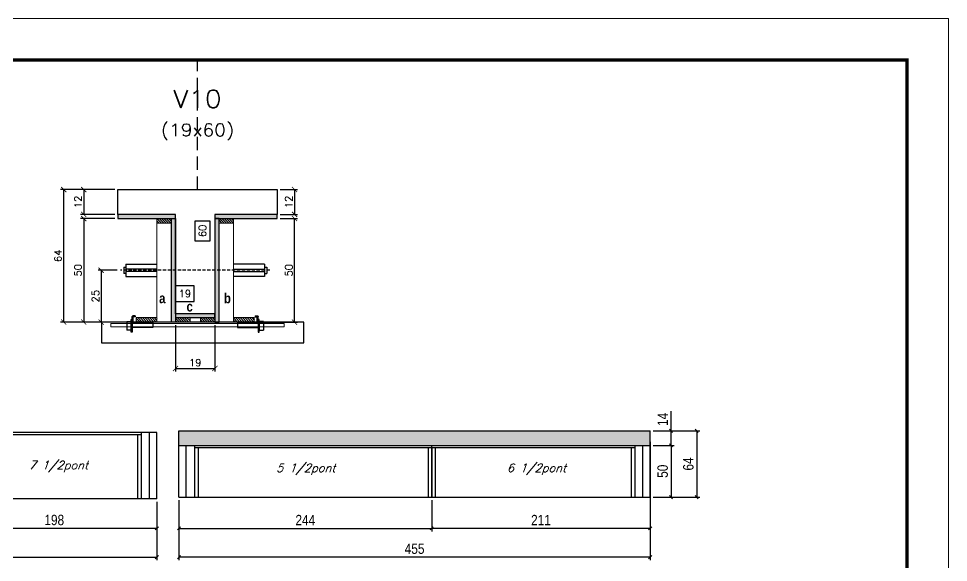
# Model space of a CAD drawing. Header units: millimetres. Extents: x 2921 to 9246, y 316 to 11751.
# Drawn here: x 8263 to 9161, y 7732 to 8257 of the extents above; entities that cross this region are included whole.
import ezdxf
from ezdxf.enums import TextEntityAlignment as Align

# ---------------------------------------------------------------- set-up
doc = ezdxf.new("R2010")
doc.units = ezdxf.units.MM
doc.linetypes.add('DASHED', pattern=[0.75, 0.5, -0.25])
doc.linetypes.add('HIDDEN', pattern=[9.525, 6.35, -3.175])
for name, color, linetype in [('1', 3, 'Continuous'), ('barrote', 251, 'Continuous'), ('COTA', 241, 'Continuous'), ('Cota Seção (2x)', 4, 'Continuous'), ('detalhes', 4, 'Continuous'), ('Hachura', 253, 'Continuous'), ('Painéis', 200, 'Continuous'), ('presilha', 1, 'Continuous'), ('SARR_2.2x7', 40, 'Continuous'), ('SARR_3.5x7', 81, 'Continuous'), ('TENSOR', 3, 'Continuous'), ('texto', 7, 'Continuous'), ('Texto de Titulo', 7, 'Continuous'), ('Texto Qtd Sarr', 242, 'Continuous')]:
    doc.layers.add(name, color=color, linetype=linetype)
for name, color, linetype, lineweight in [('CONCRETO', 251, 'Continuous', 25), ('Folhas', 255, 'Continuous', 9), ('Madeira', 126, 'Continuous', 18), ('SARRAFO DE PRESSAO', 251, 'DASHED', 9), ('SCO-___-LAJ', 2, 'Continuous', 0), ('Texto Seção', 7, 'Continuous', 15)]:
    doc.layers.add(name, color=color, linetype=linetype, lineweight=lineweight)
doc.styles.add('COTA TECNICA', font='techl___.ttf', dxfattribs={"height": 10})
doc.styles.add('Romans', font='romans.shx')
doc.styles.add('TECNICA', font='techb___.ttf', dxfattribs={"height": 10})
doc.dimstyles.new('Cota Seção (2x)', dxfattribs={"dimtxt": 7, "dimasz": 5, "dimexe": 3, "dimexo": 3, "dimgap": 2, "dimtad": 3, "dimdec": 1, "dimlfac": 0.5, "dimzin": 12, "dimdsep": 46, "dimtxsty": 'Romans', "dimblk": 'ARCHTICK', "dimcen": 0, "dimclrd": 4, "dimclre": 4, "dimclrt": 1, "dimadec": 1, "dimazin": 3, "dimtfac": 1, "dimtdec": 1, "dimtmove": 0, "dimatfit": 3, "dimldrblk": 'OBLIQUE', "dimfxl": 1, "dimtolj": 1, "dimtzin": 12, "dimarcsym": 0})
doc.dimstyles.new('Cota Seção interna', dxfattribs={"dimtxt": 7, "dimasz": 6, "dimexe": 0.18, "dimexo": 2, "dimgap": -4, "dimtad": 3, "dimdec": 1, "dimlfac": 0.5, "dimzin": 12, "dimdsep": 46, "dimtxsty": 'Romans', "dimblk": 'ARCHTICK', "dimcen": 0.09, "dimse1": 1, "dimse2": 1, "dimsd1": 1, "dimsd2": 1, "dimclrd": 180, "dimclre": 5, "dimclrt": 1, "dimadec": 0, "dimazin": 3, "dimtfac": 1, "dimtdec": 1, "dimtofl": 0, "dimtmove": 0, "dimatfit": 3, "dimldrblk": 'ARCHTICK', "dimfxl": 1, "dimtolj": 1, "dimtzin": 0, "dimarcsym": 0})
doc.dimstyles.new('PAINEL', dxfattribs={"dimtxt": 10, "dimasz": 3, "dimexe": 3, "dimexo": 3, "dimgap": 3, "dimtad": 1, "dimdec": 1, "dimzin": 12, "dimdsep": 46, "dimtxsty": 'COTA TECNICA', "dimblk1": 'OBLIQUE', "dimblk2": 'OBLIQUE', "dimsah": 1, "dimcen": 0.9, "dimclrd": 4, "dimclre": 4, "dimclrt": 240, "dimadec": 1, "dimazin": 3, "dimtfac": 1, "dimtdec": 1, "dimtmove": 0, "dimatfit": 3, "dimfxl": 1, "dimtolj": 1, "dimtzin": 12, "dimarcsym": 0})
pattern_1 = [(315, (31371.551, -265.2688), (1.12253202, 1.12253202), [])]

# ---------------------------------------------------------------- blocks, each defined once
blk = doc.blocks.new('9999999999')
at = {"layer": 'Folhas'}
blk.add_lwpolyline([(98138.98, 34190.21), (99623.98, 34190.21), (99623.98, 35240.21), (98138.98, 35240.21)], close=True, dxfattribs=at)
at = {"layer": 'Folhas', "color": 30, "const_width": 3}
blk.add_lwpolyline([(98213.98, 34230.21), (99583.98, 34230.21), (99583.98, 35200.21), (98213.98, 35200.21)], close=True, dxfattribs=at)
blk = doc.blocks.new('titulo1')
at = {"layer": 'Defpoints', "color": 252, "linetype": 'HIDDEN', "ltscale": 2}
blk.add_line((0, 0), (0, 125), dxfattribs=at)
at = {"layer": 'Defpoints', "style": 'Romans', "oblique": 15}
blk.add_attdef('FOLHA', text='', height=10, dxfattribs=at).set_placement((0, 15.58), align=Align.MIDDLE_CENTER)
at = {"layer": 'Texto Qtd Sarr', "color": 3, "style": 'Romans', "oblique": 15}
for tag, height, p in [('TITULO', 17, (0, 71.45)), ('SEÇÃO', 12, (0, 41.55))]:
    blk.add_attdef(tag, text='', height=height, dxfattribs=at).set_placement(p, align=Align.MIDDLE_CENTER)
blk = doc.blocks.new('_ArchTick')
at = {"color": 0, "linetype": 'ByBlock', "const_width": 0.15}
blk.add_lwpolyline([(-0.5, -0.5), (0.5, 0.5)], dxfattribs=at)
blk = doc.blocks.new('*D713')
at = {"layer": 'COTA', "color": 4, "lineweight": -2, "transparency": 16777216}
for p, q in [((8515.93, 8092.37), (8532.8, 8092.37)), ((8529.8, 8092.37), (8529.8, 8068.37)), ((8515.93, 8068.37), (8532.8, 8068.37))]:
    blk.add_line(p, q, dxfattribs=at)
at = {"layer": 'Defpoints', "color": 0, "transparency": 16777216}
for p in [(8512.93, 8092.37), (8512.93, 8068.37), (8529.8, 8068.37)]:
    blk.add_point(p, dxfattribs=at)
at = {"layer": 'COTA', "color": 4, "lineweight": -2, "transparency": 16777216, "xscale": 5, "yscale": 5, "zscale": 5}
for p, rotation in [((8529.8, 8092.37), 90), ((8529.8, 8068.37), 270)]:
    blk.add_blockref('_ArchTick', p, dxfattribs=dict(at, rotation=rotation))
at = {"layer": 'COTA', "color": 1, "transparency": 16777216, "insert": (8524.3, 8080.37), "char_height": 7, "attachment_point": 5, "rotation": 90, "style": 'Romans'}
blk.add_mtext('\\A1;12', dxfattribs=at)
blk = doc.blocks.new('_Oblique')
at = {"layer": '1', "color": 0, "lineweight": -2}
blk.add_line((-0.5, -0.5), (0.5, 0.5), dxfattribs=at)
blk = doc.blocks.new('*D714')
at = {"layer": 'COTA', "color": 4, "lineweight": -2, "transparency": 16777216}
for p, q in [((8356.33, 8092.37), (8303.95, 8092.37)), ((8306.95, 7964.37), (8306.95, 8092.37)), ((8378.33, 7964.37), (8303.95, 7964.37))]:
    blk.add_line(p, q, dxfattribs=at)
at = {"layer": 'Defpoints', "color": 0, "transparency": 16777216}
for p in [(8306.95, 8092.37), (8359.33, 8092.37), (8381.33, 7964.37)]:
    blk.add_point(p, dxfattribs=at)
at = {"layer": 'COTA', "color": 4, "lineweight": -2, "transparency": 16777216, "xscale": 5, "yscale": 5, "zscale": 5}
for p, rotation in [((8306.95, 8092.37), 90), ((8306.95, 7964.37), 270)]:
    blk.add_blockref('_ArchTick', p, dxfattribs=dict(at, rotation=rotation))
at = {"layer": 'COTA', "color": 1, "transparency": 16777216, "insert": (8301.45, 8028.37), "char_height": 7, "attachment_point": 5, "rotation": 90, "style": 'Romans'}
blk.add_mtext('\\A1;64', dxfattribs=at)
blk = doc.blocks.new('*D715')
at = {"layer": 'COTA', "color": 4, "lineweight": -2, "transparency": 16777216}
for p, q in [((8515.93, 8064.37), (8532.8, 8064.37)), ((8529.8, 7964.37), (8529.8, 8064.37)), ((8489.53, 7964.37), (8532.8, 7964.37))]:
    blk.add_line(p, q, dxfattribs=at)
at = {"layer": 'Defpoints', "color": 0, "transparency": 16777216}
for p in [(8512.93, 8064.37), (8529.8, 8064.37), (8486.53, 7964.37)]:
    blk.add_point(p, dxfattribs=at)
at = {"layer": 'COTA', "color": 4, "lineweight": -2, "transparency": 16777216, "xscale": 5, "yscale": 5, "zscale": 5}
for p, rotation in [((8529.8, 8064.37), 90), ((8529.8, 7964.37), 270)]:
    blk.add_blockref('_ArchTick', p, dxfattribs=dict(at, rotation=rotation))
at = {"layer": 'COTA', "color": 1, "transparency": 16777216, "insert": (8524.3, 8014.37), "char_height": 7, "attachment_point": 5, "rotation": 90, "style": 'Romans'}
blk.add_mtext('\\A1;50', dxfattribs=at)
blk = doc.blocks.new('*D716')
at = {"layer": 'Cota Seção (2x)', "color": 180, "lineweight": -2, "transparency": 16777216}
for p, q in [((8448.43, 8061.87), (8433.43, 8061.87)), ((8433.43, 8061.87), (8433.43, 8042.87)), ((8448.43, 8042.87), (8448.43, 8061.87)), ((8433.43, 8042.87), (8448.43, 8042.87))]:
    blk.add_line(p, q, dxfattribs=at)
at = {"layer": 'Defpoints', "color": 0, "transparency": 16777216}
for p in [(8452.43, 8092.37), (8463.93, 8092.37), (8463.93, 7972.37)]:
    blk.add_point(p, dxfattribs=at)
at = {"layer": 'Cota Seção (2x)', "color": 1, "transparency": 16777216, "insert": (8440.93, 8052.37), "char_height": 7, "attachment_point": 5, "rotation": 90, "style": 'Romans'}
blk.add_mtext('\\A1;60', dxfattribs=at)
blk = doc.blocks.new('*D717')
at = {"layer": 'COTA', "color": 4, "lineweight": -2, "transparency": 16777216}
for p, q in [((8356.33, 8092.37), (8323.27, 8092.37)), ((8326.27, 8092.37), (8326.27, 8068.37)), ((8356.33, 8068.37), (8323.27, 8068.37))]:
    blk.add_line(p, q, dxfattribs=at)
at = {"layer": 'Defpoints', "color": 0, "transparency": 16777216}
for p in [(8359.33, 8092.37), (8326.27, 8068.37), (8359.33, 8068.37)]:
    blk.add_point(p, dxfattribs=at)
at = {"layer": 'COTA', "color": 4, "lineweight": -2, "transparency": 16777216, "xscale": 5, "yscale": 5, "zscale": 5}
for p, rotation in [((8326.27, 8092.37), 90), ((8326.27, 8068.37), 270)]:
    blk.add_blockref('_ArchTick', p, dxfattribs=dict(at, rotation=rotation))
at = {"layer": 'COTA', "color": 1, "transparency": 16777216, "insert": (8320.77, 8080.37), "char_height": 7, "attachment_point": 5, "rotation": 90, "style": 'Romans'}
blk.add_mtext('\\A1;12', dxfattribs=at)
blk = doc.blocks.new('*D718')
at = {"layer": 'COTA', "color": 4, "lineweight": -2, "transparency": 16777216}
for p, q in [((8356.33, 8064.37), (8323.27, 8064.37)), ((8326.27, 8064.37), (8326.27, 7964.37)), ((8378.33, 7964.37), (8323.27, 7964.37))]:
    blk.add_line(p, q, dxfattribs=at)
at = {"layer": 'Defpoints', "color": 0, "transparency": 16777216}
for p in [(8359.33, 8064.37), (8326.27, 7964.37), (8381.33, 7964.37)]:
    blk.add_point(p, dxfattribs=at)
at = {"layer": 'COTA', "color": 4, "lineweight": -2, "transparency": 16777216, "xscale": 5, "yscale": 5, "zscale": 5}
for p, rotation in [((8326.27, 8064.37), 90), ((8326.27, 7964.37), 270)]:
    blk.add_blockref('_ArchTick', p, dxfattribs=dict(at, rotation=rotation))
at = {"layer": 'COTA', "color": 1, "transparency": 16777216, "insert": (8320.77, 8014.37), "char_height": 7, "attachment_point": 5, "rotation": 90, "style": 'Romans'}
blk.add_mtext('\\A1;50', dxfattribs=at)
blk = doc.blocks.new('PRESILHA METÁLICA 1')
at = {"layer": 'presilha'}
for p, q in [((6, 15.5), (7.5, 15.5)), ((6, -2.5), (6, 15.5)), ((7.5, 10.6), (7.5, 19.9)), ((7.5, 15.5), (7.5, -2.5)), ((12, 21), (8.6, 21)), ((9, 11.6), (9, 18.9)), ((12, 19.5), (9.6, 19.5)), ((12, 21), (12, 19.5)), ((0, 13), (6, 13)), ((0, 13), (0, 0)), ((6, 0), (0, 0)), ((6, 13), (6, 0)), ((37.5, 4.1), (7.5, 4.1)), ((37.5, 11), (9.6, 11)), ((37.5, 11), (37.5, 4.1)), ((7.5, -2.5), (6, -2.5))]:
    blk.add_line(p, q, dxfattribs=at)
for centre, radius, start, end in [((8.6, 19.9), 1.14, 90, 180), ((9.6, 18.9), 0.57, 90, 180), ((9.6, 11.6), 0.57, 180, 270)]:
    blk.add_arc(centre, radius, start, end, dxfattribs=at)
blk = doc.blocks.new('*D719')
at = {"layer": 'COTA', "color": 4, "lineweight": -2, "transparency": 16777216}
for p, q in [((8414.93, 7961.37), (8414.93, 7916.65)), ((8452.93, 7961.37), (8452.93, 7916.65)), ((8414.93, 7919.65), (8452.93, 7919.65))]:
    blk.add_line(p, q, dxfattribs=at)
at = {"layer": 'Defpoints', "color": 0, "transparency": 16777216}
for p in [(8414.93, 7964.37), (8452.93, 7964.37), (8452.93, 7919.65)]:
    blk.add_point(p, dxfattribs=at)
at = {"layer": 'COTA', "color": 4, "lineweight": -2, "transparency": 16777216, "xscale": 5, "yscale": 5, "zscale": 5, "rotation": 180}
blk.add_blockref('_ArchTick', (8414.93, 7919.65), dxfattribs=at)
at = {"layer": 'COTA', "color": 4, "lineweight": -2, "transparency": 16777216, "xscale": 5, "yscale": 5, "zscale": 5}
blk.add_blockref('_ArchTick', (8452.93, 7919.65), dxfattribs=at)
at = {"layer": 'COTA', "color": 1, "transparency": 16777216, "insert": (8433.93, 7925.15), "char_height": 7, "attachment_point": 5, "style": 'Romans'}
blk.add_mtext('\\A1;19', dxfattribs=at)
blk = doc.blocks.new('*D1133')
at = {"layer": 'COTA', "color": 4, "lineweight": -2, "transparency": 16777216}
for p, q in [((8358.63, 8014.34), (8340.07, 8014.34)), ((8343.07, 8014.34), (8343.07, 7964.37)), ((8358.63, 7964.37), (8340.07, 7964.37))]:
    blk.add_line(p, q, dxfattribs=at)
at = {"layer": 'Defpoints', "color": 0, "transparency": 16777216}
for p in [(8361.63, 8014.34), (8343.07, 7964.37), (8361.63, 7964.37)]:
    blk.add_point(p, dxfattribs=at)
at = {"layer": 'COTA', "color": 4, "lineweight": -2, "transparency": 16777216, "xscale": 5, "yscale": 5, "zscale": 5}
for p, rotation in [((8343.07, 8014.34), 90), ((8343.07, 7964.37), 270)]:
    blk.add_blockref('_ArchTick', p, dxfattribs=dict(at, rotation=rotation))
at = {"layer": 'COTA', "color": 1, "transparency": 16777216, "insert": (8337.57, 7989.36), "char_height": 7, "attachment_point": 5, "rotation": 90, "style": 'Romans'}
blk.add_mtext('\\A1;25', dxfattribs=at)
blk = doc.blocks.new('*D720')
at = {"layer": 'Cota Seção (2x)', "color": 180, "lineweight": -2, "transparency": 16777216}
for p, q in [((8432.93, 7999.37), (8414.93, 7999.37)), ((8414.93, 7999.37), (8414.93, 7984.37)), ((8432.93, 7984.37), (8432.93, 7999.37)), ((8414.93, 7984.37), (8432.93, 7984.37))]:
    blk.add_line(p, q, dxfattribs=at)
at = {"layer": 'Defpoints', "color": 0, "transparency": 16777216}
for p in [(8452.93, 7980.37), (8414.93, 7964.37), (8452.93, 7964.37)]:
    blk.add_point(p, dxfattribs=at)
at = {"layer": 'Cota Seção (2x)', "color": 1, "transparency": 16777216, "insert": (8423.93, 7991.87), "char_height": 7, "attachment_point": 5, "style": 'Romans'}
blk.add_mtext('\\A1;19', dxfattribs=at)
blk = doc.blocks.new('*D721')
at = {"layer": 'COTA', "color": 4, "linetype": 'ByBlock', "lineweight": -2, "transparency": 16777216}
for p, q in [((7978.83, 7790.83), (7978.83, 7734.41)), ((8396.83, 7790.83), (8396.83, 7734.41)), ((7978.83, 7737.41), (8396.83, 7737.41))]:
    blk.add_line(p, q, dxfattribs=at)
at = {"layer": 'Defpoints', "color": 0, "linetype": 'ByBlock', "transparency": 16777216}
for p in [(7978.83, 7793.83), (8396.83, 7793.83), (8396.83, 7737.41)]:
    blk.add_point(p, dxfattribs=at)
at = {"layer": 'COTA', "color": 4, "linetype": 'ByBlock', "lineweight": -2, "transparency": 16777216, "xscale": 3, "yscale": 3, "zscale": 3, "rotation": 180}
blk.add_blockref('_Oblique', (7978.83, 7737.41), dxfattribs=at)
at = {"layer": 'COTA', "color": 4, "linetype": 'ByBlock', "lineweight": -2, "transparency": 16777216, "xscale": 3, "yscale": 3, "zscale": 3}
blk.add_blockref('_Oblique', (8396.83, 7737.41), dxfattribs=at)
at = {"layer": 'COTA', "color": 240, "linetype": 'ByBlock', "transparency": 16777216, "insert": (8187.83, 7745.5), "char_height": 10, "attachment_point": 5, "style": 'COTA TECNICA'}
blk.add_mtext('\\A1;418', dxfattribs=at)
blk = doc.blocks.new('*D1134')
at = {"layer": 'COTA', "color": 4, "lineweight": -2, "transparency": 16777216}
for p, q in [((8198.83, 7790.83), (8198.83, 7762.14)), ((8396.83, 7790.83), (8396.83, 7762.14)), ((8396.83, 7765.14), (8198.83, 7765.14))]:
    blk.add_line(p, q, dxfattribs=at)
at = {"layer": 'Defpoints', "color": 0, "transparency": 16777216}
for p in [(8198.83, 7793.83), (8396.83, 7793.83), (8198.83, 7765.14)]:
    blk.add_point(p, dxfattribs=at)
at = {"layer": 'COTA', "color": 4, "lineweight": -2, "transparency": 16777216, "xscale": 3, "yscale": 3, "zscale": 3, "rotation": 180}
blk.add_blockref('_Oblique', (8198.83, 7765.14), dxfattribs=at)
at = {"layer": 'COTA', "color": 4, "lineweight": -2, "transparency": 16777216, "xscale": 3, "yscale": 3, "zscale": 3}
blk.add_blockref('_Oblique', (8396.83, 7765.14), dxfattribs=at)
at = {"layer": 'COTA', "color": 240, "transparency": 16777216, "insert": (8297.83, 7773.24), "char_height": 10, "attachment_point": 5, "style": 'COTA TECNICA'}
blk.add_mtext('\\A1;198 ', dxfattribs=at)
blk = doc.blocks.new('*D745')
at = {"layer": 'COTA', "color": 4, "linetype": 'ByBlock', "lineweight": -2, "transparency": 16777216}
for p, q in [((8418.23, 7792.37), (8418.23, 7762.14)), ((8662.23, 7792.37), (8662.23, 7762.14)), ((8418.23, 7765.14), (8662.23, 7765.14))]:
    blk.add_line(p, q, dxfattribs=at)
at = {"layer": 'Defpoints', "color": 0, "linetype": 'ByBlock', "transparency": 16777216}
for p in [(8418.23, 7795.37), (8662.23, 7795.37), (8662.23, 7765.14)]:
    blk.add_point(p, dxfattribs=at)
at = {"layer": 'COTA', "color": 4, "linetype": 'ByBlock', "lineweight": -2, "transparency": 16777216, "xscale": 3, "yscale": 3, "zscale": 3, "rotation": 180}
blk.add_blockref('_Oblique', (8418.23, 7765.14), dxfattribs=at)
at = {"layer": 'COTA', "color": 4, "linetype": 'ByBlock', "lineweight": -2, "transparency": 16777216, "xscale": 3, "yscale": 3, "zscale": 3}
blk.add_blockref('_Oblique', (8662.23, 7765.14), dxfattribs=at)
at = {"layer": 'COTA', "color": 240, "linetype": 'ByBlock', "transparency": 16777216, "insert": (8540.23, 7773.21), "char_height": 10, "width": 165.5951, "attachment_point": 5, "style": 'COTA TECNICA'}
blk.add_mtext('\\A1;244 ', dxfattribs=at)
blk = doc.blocks.new('*D746')
at = {"layer": 'COTA', "color": 4, "lineweight": -2, "transparency": 16777216}
for p, q in [((8662.23, 7792.37), (8662.23, 7762.14)), ((8873.23, 7792.37), (8873.23, 7762.14)), ((8873.23, 7765.14), (8662.23, 7765.14))]:
    blk.add_line(p, q, dxfattribs=at)
at = {"layer": 'Defpoints', "color": 0, "transparency": 16777216}
for p in [(8662.23, 7795.37), (8873.23, 7795.37), (8662.23, 7765.14)]:
    blk.add_point(p, dxfattribs=at)
at = {"layer": 'COTA', "color": 4, "lineweight": -2, "transparency": 16777216, "xscale": 3, "yscale": 3, "zscale": 3, "rotation": 180}
blk.add_blockref('_Oblique', (8662.23, 7765.14), dxfattribs=at)
at = {"layer": 'COTA', "color": 4, "lineweight": -2, "transparency": 16777216, "xscale": 3, "yscale": 3, "zscale": 3}
blk.add_blockref('_Oblique', (8873.23, 7765.14), dxfattribs=at)
at = {"layer": 'COTA', "color": 240, "transparency": 16777216, "insert": (8767.73, 7773.2), "char_height": 10, "attachment_point": 5, "style": 'COTA TECNICA'}
blk.add_mtext('\\A1;211', dxfattribs=at)
blk = doc.blocks.new('*D747')
at = {"layer": 'Defpoints', "color": 0, "transparency": 16777216}
for p in [(8873.23, 7851.68), (8418.23, 7795.37), (8418.23, 7737.41)]:
    blk.add_point(p, dxfattribs=at)
at = {"layer": 'Painéis', "color": 4, "lineweight": -2, "transparency": 16777216}
for p, q in [((8873.23, 7848.68), (8873.23, 7734.41)), ((8418.23, 7792.37), (8418.23, 7734.41)), ((8873.23, 7737.41), (8418.23, 7737.41))]:
    blk.add_line(p, q, dxfattribs=at)
at = {"layer": 'Painéis', "color": 4, "lineweight": -2, "transparency": 16777216, "xscale": 3, "yscale": 3, "zscale": 3, "rotation": 180}
blk.add_blockref('_Oblique', (8418.23, 7737.41), dxfattribs=at)
at = {"layer": 'Painéis', "color": 4, "lineweight": -2, "transparency": 16777216, "xscale": 3, "yscale": 3, "zscale": 3}
blk.add_blockref('_Oblique', (8873.23, 7737.41), dxfattribs=at)
at = {"layer": 'Painéis', "color": 240, "lineweight": 5, "transparency": 16777216, "insert": (8645.73, 7745.52), "char_height": 10, "attachment_point": 5, "style": 'COTA TECNICA'}
blk.add_mtext('\\A1;455', dxfattribs=at)
blk = doc.blocks.new('*D1147')
at = {"layer": 'Defpoints', "color": 0, "transparency": 16777216}
for p in [(8873.23, 7845.37), (8873.23, 7795.37), (8893.38, 7795.37)]:
    blk.add_point(p, dxfattribs=at)
at = {"layer": 'Painéis', "color": 4, "lineweight": -2, "transparency": 16777216}
for p, q in [((8876.23, 7845.37), (8896.38, 7845.37)), ((8893.38, 7845.37), (8893.38, 7795.37)), ((8876.23, 7795.37), (8896.38, 7795.37))]:
    blk.add_line(p, q, dxfattribs=at)
at = {"layer": 'Painéis', "color": 4, "lineweight": -2, "transparency": 16777216, "xscale": 3, "yscale": 3, "zscale": 3}
for p, rotation in [((8893.38, 7845.37), 90), ((8893.38, 7795.37), 270)]:
    blk.add_blockref('_Oblique', p, dxfattribs=dict(at, rotation=rotation))
at = {"layer": 'Painéis', "color": 240, "lineweight": 5, "transparency": 16777216, "insert": (8885.27, 7820.37), "char_height": 10, "attachment_point": 5, "rotation": 90, "style": 'COTA TECNICA'}
blk.add_mtext('\\A1;50', dxfattribs=at)
blk = doc.blocks.new('*D1148')
at = {"layer": 'Defpoints', "color": 0, "transparency": 16777216}
for p in [(8873.23, 7859.37), (8893.38, 7859.37), (8873.23, 7845.37)]:
    blk.add_point(p, dxfattribs=at)
at = {"layer": 'Painéis', "color": 4, "lineweight": -2, "transparency": 16777216}
for p, q in [((8893.38, 7859.37), (8893.38, 7878.48)), ((8876.23, 7859.37), (8896.38, 7859.37)), ((8893.38, 7845.37), (8893.38, 7859.37)), ((8876.23, 7845.37), (8896.38, 7845.37))]:
    blk.add_line(p, q, dxfattribs=at)
at = {"layer": 'Painéis', "color": 4, "lineweight": -2, "transparency": 16777216, "xscale": 3, "yscale": 3, "zscale": 3}
for p, rotation in [((8893.38, 7859.37), 90), ((8893.38, 7845.37), 270)]:
    blk.add_blockref('_Oblique', p, dxfattribs=dict(at, rotation=rotation))
at = {"layer": 'Painéis', "color": 240, "lineweight": 5, "transparency": 16777216, "insert": (8885.31, 7870.43), "char_height": 10, "attachment_point": 5, "rotation": 90, "style": 'COTA TECNICA'}
blk.add_mtext('\\A1;14', dxfattribs=at)
blk = doc.blocks.new('*D1149')
at = {"layer": 'Defpoints', "color": 0, "transparency": 16777216}
for p in [(8873.23, 7859.37), (8873.23, 7795.37), (8918.16, 7795.37)]:
    blk.add_point(p, dxfattribs=at)
at = {"layer": 'Painéis', "color": 4, "lineweight": -2, "transparency": 16777216}
for p, q in [((8876.23, 7859.37), (8921.16, 7859.37)), ((8918.16, 7859.37), (8918.16, 7795.37)), ((8876.23, 7795.37), (8921.16, 7795.37))]:
    blk.add_line(p, q, dxfattribs=at)
at = {"layer": 'Painéis', "color": 4, "lineweight": -2, "transparency": 16777216, "xscale": 3, "yscale": 3, "zscale": 3}
for p, rotation in [((8918.16, 7859.37), 90), ((8918.16, 7795.37), 270)]:
    blk.add_blockref('_Oblique', p, dxfattribs=dict(at, rotation=rotation))
at = {"layer": 'Painéis', "color": 240, "lineweight": 5, "transparency": 16777216, "insert": (8910.06, 7827.37), "char_height": 10, "attachment_point": 5, "rotation": 90, "style": 'COTA TECNICA'}
blk.add_mtext('\\A1;64', dxfattribs=at)

msp = doc.modelspace()

# ---------------------------------------------------------------- hatches: boundary and pattern name
at = {"layer": 'COTA', "linetype": 'ByBlock'}
h = msp.add_hatch(dxfattribs=at)
h.set_pattern_fill('AR-CONC', color=256, scale=0.03)
h.set_pattern_definition([(50, (6853.5126, -8696.461), (5.4655401, -0.4781726), [0.5715, -6.2865]), (355, (6853.5126, -8696.461), (-1.0573026, 5.7317054), [0.4572, -5.0292175]), (100.451445, (6853.968, -8696.501), (4.4082374, 5.2535326), [0.4857003, -5.3427073]), (46.1842, (6853.5126, -8694.937), (8.1323712, -1.2612698), [0.85725, -9.42975]), (96.63556, (6854.19, -8695.042), (7.122124, 7.4227837), [0.7285507, -8.0140682]), (351.18415, (6853.513, -8694.937), (7.122124, 7.4227837), [0.685799, -7.543792]), (21, (6854.2746, -8695.318), (4.5484317, -3.067956), [0.5715, -6.2865]), (326, (6854.2746, -8695.318), (1.8540609, 5.525639), [0.4572, -5.0292]), (71.451445, (6854.6536, -8695.5736), (6.4024926, 2.457683), [0.4857003, -5.3426981]), (37.5, (6853.5126, -8696.461), (0.0926581, 2.53665117), [0, -4.96824, 0, -5.1054, 0, -5.04825]), (7.5, (6853.5126, -8696.461), (2.00458988, 3.00541724), [0, -2.91084, 0, -4.85394, 0, -1.92405]), (327.5, (6851.8133, -8696.461), (4.06771786, -0.17186232), [0, -1.905, 0, -5.9436, 0, -7.8867]), (317.5, (6851.0513, -8696.461), (4.44387544, 0.7627947), [0, -2.4765, 0, -3.94716, 0, -5.6007])])
h.paths.add_polyline_path([(8873.23, 7859.37), (8873.23, 7845.37), (8418.23, 7845.37), (8418.23, 7859.37)])
at = {"layer": 'Hachura'}
h = msp.add_hatch(color=256, dxfattribs=at)
h.dxf.hatch_style = 1
h.paths.add_polyline_path([(8414.93, 8064.37), (8414.93, 8068.37), (8359.33, 8068.37), (8359.33, 8064.37)])
h = msp.add_hatch(dxfattribs=at)
h.set_pattern_fill('ANSI31', color=256, scale=0.5, angle=270, style=0)
h.set_pattern_definition([(315, (31371.551, -243.2688), (1.12253202, 1.12253202), [])])
h.paths.add_polyline_path([(8410.93, 8059.97), (8410.93, 8064.37), (8396.93, 8064.37), (8396.93, 8059.97)])
h = msp.add_hatch(color=256, dxfattribs=at)
h.dxf.hatch_style = 1
h.paths.add_polyline_path([(8410.93, 8064.37), (8414.93, 8064.37), (8414.93, 7964.37), (8410.93, 7964.37)])
h = msp.add_hatch(color=256, dxfattribs=at)
h.dxf.hatch_style = 1
h.paths.add_polyline_path([(8512.93, 8064.37), (8512.93, 8068.37), (8452.93, 8068.37), (8452.93, 8064.37)])
h = msp.add_hatch(color=256, dxfattribs=at)
h.dxf.hatch_style = 1
h.paths.add_polyline_path([(8456.93, 8064.37), (8452.93, 8064.37), (8452.93, 7964.37), (8456.93, 7964.37)])
h = msp.add_hatch(dxfattribs=at)
h.set_pattern_fill('ANSI31', color=256, scale=0.5, angle=270, style=0)
h.set_pattern_definition([(315, (31371.551, -243.2688), (1.12253202, 1.12253202), [])])
h.paths.add_polyline_path([(8456.93, 8059.97), (8456.93, 8064.37), (8470.93, 8064.37), (8470.93, 8059.97)])
h = msp.add_hatch(color=256, dxfattribs=at)
h.dxf.hatch_style = 1
h.paths.add_polyline_path([(8452.93, 7968.77), (8452.93, 7972.37), (8414.93, 7972.37), (8414.93, 7968.77)])
h = msp.add_hatch(dxfattribs=at)
h.set_pattern_fill('ANSI31', color=256, scale=0.5, angle=270, style=0)
h.set_pattern_definition([(315, (31371.551, -265.2688), (1.12253202, 1.12253202), [])])
h.paths.add_polyline_path([(8376.93, 7964.37), (8376.93, 7968.77), (8396.93, 7968.77), (8396.93, 7964.37)])
h = msp.add_hatch(dxfattribs=at)
h.set_pattern_fill('ANSI31', color=256, scale=0.5, angle=270, style=0)
h.set_pattern_definition(pattern_1)
h.paths.add_polyline_path([(8414.93, 7964.37), (8414.93, 7968.77), (8428.93, 7968.77), (8428.93, 7964.37)])
h = msp.add_hatch(dxfattribs=at)
h.set_pattern_fill('ANSI31', color=256, scale=0.5, angle=270, style=0)
h.set_pattern_definition(pattern_1)
h.paths.add_polyline_path([(8452.93, 7964.37), (8452.93, 7968.77), (8438.93, 7968.77), (8438.93, 7964.37)])
h = msp.add_hatch(dxfattribs=at)
h.set_pattern_fill('ANSI31', color=256, scale=0.5, angle=270, style=0)
h.set_pattern_definition(pattern_1)
h.paths.add_polyline_path([(8490.93, 7964.37), (8490.93, 7968.77), (8470.93, 7968.77), (8470.93, 7964.37)])

# ---------------------------------------------------------------- linework, layer by layer
at = {"ltscale": 3}
for p, q in [((8364.93, 8017.34), (8364.93, 8011.34)), ((8364.93, 8017.34), (8366.93, 8017.34)), ((8366.93, 8020.34), (8366.93, 8008.34)), ((8366.93, 8020.34), (8396.93, 8020.34)), ((8500.93, 8020.34), (8470.93, 8020.34)), ((8500.93, 8020.34), (8500.93, 8008.34)), ((8500.93, 8017.34), (8502.93, 8017.34)), ((8502.93, 8017.34), (8502.93, 8011.34)), ((8366.93, 8011.34), (8364.93, 8011.34)), ((8396.93, 8015.34), (8366.93, 8015.34)), ((8396.93, 8013.34), (8366.93, 8013.34)), ((8366.93, 8008.34), (8396.93, 8008.34)), ((8470.93, 8015.34), (8500.93, 8015.34)), ((8470.93, 8013.34), (8500.93, 8013.34)), ((8500.93, 8008.34), (8470.93, 8008.34)), ((8500.93, 8011.34), (8502.93, 8011.34))]:
    msp.add_line(p, q, dxfattribs=at)
at = {"layer": 'barrote'}
msp.add_lwpolyline([(8343.48, 7944.37), (8538.66, 7944.37), (8538.66, 7964.37), (8343.48, 7964.37)], close=True, dxfattribs=at)
at = {"layer": 'CONCRETO'}
msp.add_lwpolyline([(8359.33, 8068.37), (8359.33, 8092.37), (8512.93, 8092.37), (8512.93, 8068.37), (8452.93, 8068.37), (8452.93, 7972.37), (8414.93, 7972.37), (8414.93, 8068.37)], close=True, dxfattribs=at)
at = {"layer": 'COTA', "linetype": 'ByBlock'}
for p, q in [((8396.83, 7857.83), (8198.83, 7857.83)), ((8396.83, 7857.83), (8396.83, 7857.83)), ((8418.23, 7859.37), (8873.23, 7859.37)), ((8418.23, 7845.37), (8418.23, 7859.37)), ((8873.23, 7845.37), (8873.23, 7859.37))]:
    msp.add_line(p, q, dxfattribs=at)
at = {"layer": 'Madeira'}
for points in [[(8410.93, 8059.97), (8410.93, 8064.37), (8396.93, 8064.37), (8396.93, 8059.97)], [(8410.93, 8064.37), (8396.93, 8064.37), (8396.93, 7964.37), (8410.93, 7964.37)], [(8456.93, 8059.97), (8456.93, 8064.37), (8470.93, 8064.37), (8470.93, 8059.97)], [(8456.93, 8064.37), (8470.93, 8064.37), (8470.93, 7964.37), (8456.93, 7964.37)], [(8376.93, 7964.37), (8376.93, 7968.77), (8396.93, 7968.77), (8396.93, 7964.37)], [(8414.93, 7964.37), (8414.93, 7968.77), (8428.93, 7968.77), (8428.93, 7964.37)], [(8452.93, 7964.37), (8452.93, 7968.77), (8438.93, 7968.77), (8438.93, 7964.37)], [(8490.93, 7964.37), (8490.93, 7968.77), (8470.93, 7968.77), (8470.93, 7964.37)]]:
    msp.add_lwpolyline(points, close=True, dxfattribs=at)
at = {"layer": 'Painéis', "linetype": 'ByBlock'}
for p, q in [((8396.83, 7857.83), (8198.83, 7857.83)), ((8396.83, 7793.83), (8396.83, 7857.83)), ((8396.83, 7793.83), (8396.83, 7857.83)), ((8418.23, 7845.37), (8873.23, 7845.37)), ((8418.23, 7795.37), (8418.23, 7845.37)), ((8662.23, 7795.37), (8662.23, 7845.37)), ((8396.83, 7793.83), (8198.83, 7793.83)), ((8418.23, 7795.37), (8873.23, 7795.37))]:
    msp.add_line(p, q, dxfattribs=at)
at = {"layer": 'Painéis'}
msp.add_line((8873.23, 7795.37), (8873.23, 7845.37), dxfattribs=at)
for points in [[(8414.93, 8064.37), (8414.93, 8068.37), (8359.33, 8068.37), (8359.33, 8064.37)], [(8410.93, 8064.37), (8414.93, 8064.37), (8414.93, 7964.37), (8410.93, 7964.37)], [(8512.93, 8064.37), (8512.93, 8068.37), (8452.93, 8068.37), (8452.93, 8064.37)], [(8456.93, 8064.37), (8452.93, 8064.37), (8452.93, 7964.37), (8456.93, 7964.37)], [(8452.93, 7968.77), (8452.93, 7972.37), (8414.93, 7972.37), (8414.93, 7968.77)]]:
    msp.add_lwpolyline(points, close=True, dxfattribs=at)
at = {"layer": 'SARR_2.2x7', "linetype": 'Continuous'}
for p, q in [((8381.83, 7855.63), (8198.83, 7855.63)), ((8389.83, 7793.83), (8389.83, 7857.83)), ((8425.23, 7795.37), (8425.23, 7845.37)), ((8433.23, 7843.17), (8662.23, 7843.17)), ((8662.23, 7843.17), (8858.23, 7843.17)), ((8866.23, 7795.37), (8866.23, 7845.37))]:
    msp.add_line(p, q, dxfattribs=at)
at = {"layer": 'SARR_3.5x7'}
for p, q in [((8378.33, 7855.63), (8378.33, 7793.83)), ((8381.83, 7857.83), (8381.83, 7793.83)), ((8433.23, 7845.37), (8433.23, 7795.37)), ((8436.73, 7843.17), (8436.73, 7795.37)), ((8658.73, 7843.17), (8658.73, 7795.37)), ((8662.23, 7843.17), (8662.23, 7795.37)), ((8665.73, 7843.17), (8665.73, 7795.37)), ((8854.73, 7843.17), (8854.73, 7795.37)), ((8858.23, 7845.37), (8858.23, 7795.37)), ((8433.23, 7795.37), (8436.73, 7795.37)), ((8658.73, 7795.37), (8662.23, 7795.37)), ((8662.23, 7795.37), (8665.73, 7795.37))]:
    msp.add_line(p, q, dxfattribs=at)
at = {"layer": 'SCO-___-LAJ', "color": 1}
msp.add_lwpolyline([(8352.48, 7963.04), (8519.78, 7963.04), (8519.78, 7959.84), (8352.48, 7959.84)], close=True, dxfattribs=at)
at = {"layer": 'TENSOR', "linetype": 'HIDDEN', "ltscale": 0.5}
msp.add_line((8505.93, 8014.34), (8361.63, 8014.34), dxfattribs=at)

# ---------------------------------------------------------------- block references
at = {"layer": 'presilha', "yscale": 0.6666666666666666, "zscale": 0.6666666666666666}
for p, xscale in [((8368.06, 7956.41), 0.6666666666666666), ((8499.8, 7956.41), -0.6666666666666666)]:
    msp.add_blockref('PRESILHA METÁLICA 1', p, dxfattribs=dict(at, xscale=xscale))
at = {"layer": 'SARRAFO DE PRESSAO', "color": 6, "linetype": 'ByBlock'}
msp.add_blockref('9999999999', (-90462.85, -26982.83), dxfattribs=at)
at = {"layer": 'Texto Seção'}
ref = msp.add_blockref('titulo1', (8436.13, 8092.37), dxfattribs=at)
ref.add_attrib('TITULO', 'V10', dxfattribs={"layer": 'Texto de Titulo', "color": 7, "height": 17, "style": 'Romans', "width": 1.1}).set_placement((8436.13, 8179.87), align=Align.MIDDLE_CENTER)
ref.add_attrib('SEÇÃO', '(19x60)', dxfattribs={"layer": 'Texto de Titulo', "color": 7, "height": 12, "style": 'Romans', "width": 1.1}).set_placement((8436.13, 8149.87), align=Align.MIDDLE_CENTER)

# ---------------------------------------------------------------- texts
at = {"layer": 'detalhes', "style": 'TECNICA'}
for s, p in [('a', (8399.1, 7982.58)), ('b', (8461.65, 7982.56)), ('c', (8425.53, 7974.61))]:
    msp.add_text(s, height=9.6, dxfattribs=at).set_placement(p)
at = {"layer": 'texto', "color": 2, "char_height": 8, "attachment_point": 5, "style": 'Romans'}
for s, insert in [('{\\Q19;\\C256;7 1/2pont}', (8301.91, 7824.94)), ('{\\Q19;\\C256;5 1/2pont}', (8540.69, 7822.28)), ('{\\Q19;\\C256;6 1/2pont}', (8763.46, 7822.28))]:
    msp.add_mtext(s, dxfattribs=dict(at, insert=insert))

# ---------------------------------------------------------------- dimensions: what is measured, and where the dimension line sits
at = {"layer": 'COTA'}
for base, p1, p2, picture, middle in [((8306.95, 8092.37), (8381.33, 7964.37), (8359.33, 8092.37), '*D714', (8301.45, 8028.37)), ((8326.27, 8068.37), (8359.33, 8092.37), (8359.33, 8068.37), '*D717', (8320.77, 8080.37)), ((8529.8, 8068.37), (8512.93, 8092.37), (8512.93, 8068.37), '*D713', (8524.3, 8080.37)), ((8326.27, 7964.37), (8359.33, 8064.37), (8381.33, 7964.37), '*D718', (8320.77, 8014.37)), ((8529.8, 8064.37), (8486.53, 7964.37), (8512.93, 8064.37), '*D715', (8524.3, 8014.37)), ((8343.07, 7964.37), (8361.63, 8014.34), (8361.63, 7964.37), '*D1133', (8337.57, 7989.36))]:
    dim = msp.add_linear_dim(base=base, p1=p1, p2=p2, angle=90, dimstyle='Cota Seção (2x)', dxfattribs=at)
    dim.commit()
    dim.dimension.update_dxf_attribs({"geometry": picture, "text_midpoint": middle})
for base, p1, p2, dimstyle, picture, middle in [((8452.93, 7919.65), (8414.93, 7964.37), (8452.93, 7964.37), 'Cota Seção (2x)', '*D719', (8433.93, 7925.15)), ((8662.23, 7765.14), (8873.23, 7795.37), (8662.23, 7795.37), 'PAINEL', '*D746', (8767.73, 7773.2))]:
    dim = msp.add_linear_dim(base=base, p1=p1, p2=p2, dimstyle=dimstyle, dxfattribs=at)
    dim.commit()
    dim.dimension.update_dxf_attribs({"geometry": picture, "text_midpoint": middle})
at = {"layer": 'COTA', "linetype": 'ByBlock'}
dim = msp.add_linear_dim(base=(8396.83, 7737.41), p1=(7978.83, 7793.83), p2=(8396.83, 7793.83), angle=180, dimstyle='PAINEL', dxfattribs=at)
dim.commit()
dim.dimension.update_dxf_attribs({"geometry": '*D721', "text_midpoint": (8187.83, 7745.5)})
at = {"layer": 'COTA'}
dim = msp.add_linear_dim(base=(8198.83, 7765.14), p1=(8396.83, 7793.83), p2=(8198.83, 7793.83), angle=180, text='<> ', dimstyle='PAINEL', dxfattribs=at)
dim.commit()
dim.dimension.update_dxf_attribs({"geometry": '*D1134', "text_midpoint": (8297.83, 7765.14), "dimtype": 160})
at = {"layer": 'COTA', "linetype": 'ByBlock'}
dim = msp.add_linear_dim(base=(8662.23, 7765.14), p1=(8418.23, 7795.37), p2=(8662.23, 7795.37), text='<> ', dimstyle='PAINEL', dxfattribs=at)
dim.commit()
dim.dimension.update_dxf_attribs({"geometry": '*D745', "text_midpoint": (8540.23, 7765.14), "dimtype": 160})
at = {"layer": 'Cota Seção (2x)'}
dim = msp.add_linear_dim(base=(8452.43, 8092.37), p1=(8463.93, 7972.37), p2=(8463.93, 8092.37), angle=90, dimstyle='Cota Seção interna', dxfattribs=at)
dim.commit()
dim.dimension.update_dxf_attribs({"geometry": '*D716', "text_midpoint": (8452.43, 8052.37), "dimtype": 160})
dim = msp.add_linear_dim(base=(8452.93, 7980.37), p1=(8414.93, 7964.37), p2=(8452.93, 7964.37), dimstyle='Cota Seção interna', dxfattribs=at)
dim.commit()
dim.dimension.update_dxf_attribs({"geometry": '*D720', "text_midpoint": (8423.93, 7980.37), "dimtype": 160})
at = {"layer": 'Painéis', "lineweight": 5}
for base, p1, p2, angle, picture, middle in [((8893.38, 7859.37), (8873.23, 7845.37), (8873.23, 7859.37), 90, '*D1148', (8885.31, 7870.43)), ((8918.16, 7795.37), (8873.23, 7859.37), (8873.23, 7795.37), 90, '*D1149', (8910.06, 7827.37)), ((8418.23, 7737.41), (8873.23, 7851.68), (8418.23, 7795.37), 180, '*D747', (8645.73, 7745.52)), ((8893.38, 7795.37), (8873.23, 7845.37), (8873.23, 7795.37), 90, '*D1147', (8885.27, 7820.37))]:
    dim = msp.add_linear_dim(base=base, p1=p1, p2=p2, angle=angle, dimstyle='PAINEL', dxfattribs=at)
    dim.commit()
    dim.dimension.update_dxf_attribs({"geometry": picture, "text_midpoint": middle})

doc.saveas('drawing.dxf')
